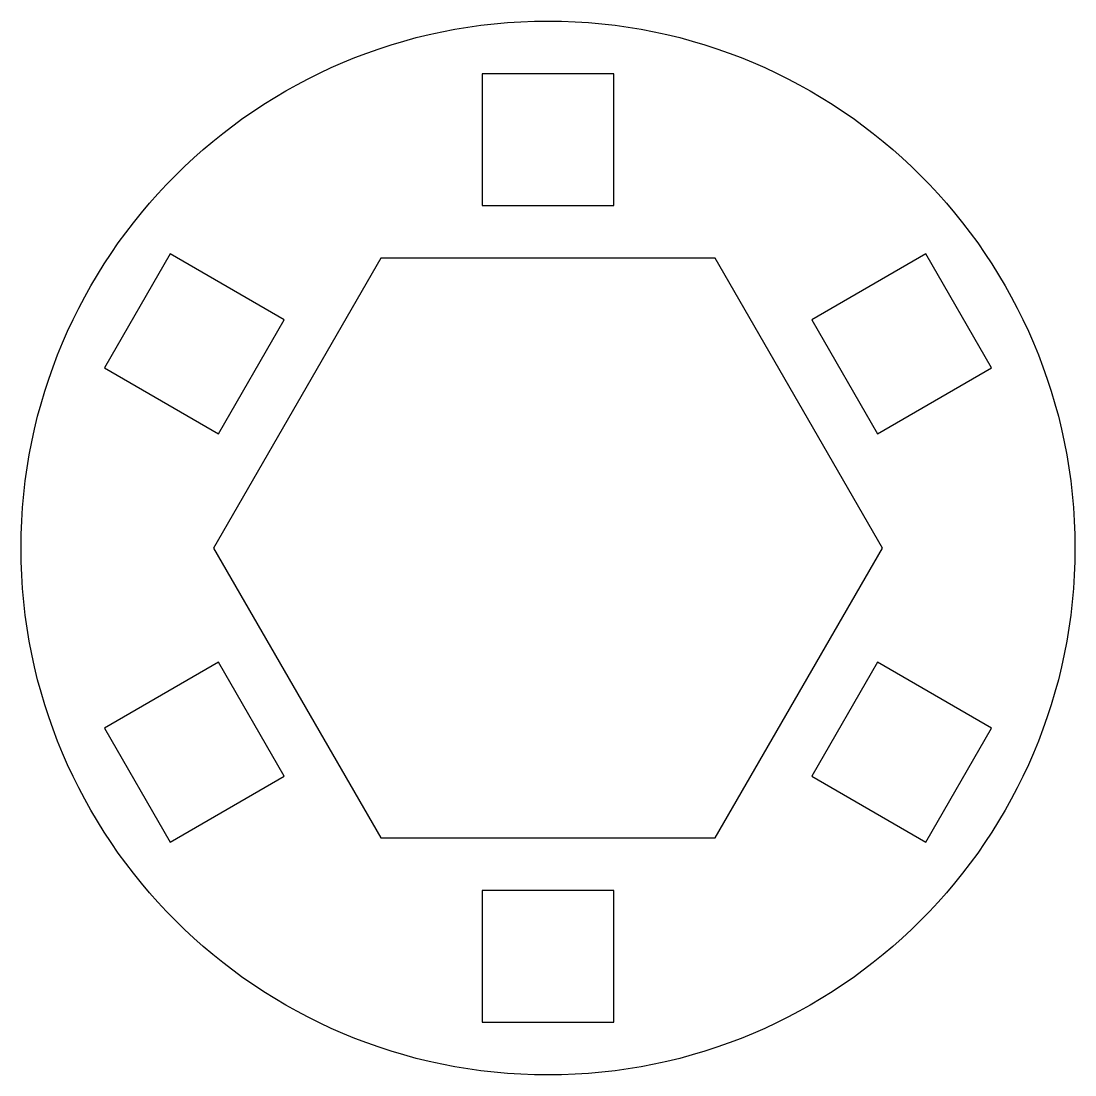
# Model space of a CAD drawing. Header units: millimetres. Extents: x -20 to 20, y -20 to 20.
import ezdxf

# ---------------------------------------------------------------- set-up
doc = ezdxf.new("R2010")
doc.units = ezdxf.units.MM

msp = doc.modelspace()

# ---------------------------------------------------------------- linework, layer by layer
at = {"color": 7, "linetype": 'Continuous', "lineweight": 25}
for p, q in [((-2.5, 18), (-2.5, 13)), ((2.5, 18), (-2.5, 18)), ((2.5, 13), (2.5, 18)), ((-2.5, 13), (2.5, 13)), ((-14.338, 11.165), (-16.838, 6.835)), ((-10.008, 8.665), (-14.338, 11.165)), ((-6.351, 11), (-12.702, 0)), ((6.351, 11), (-6.351, 11)), ((12.702, 0), (6.351, 11)), ((14.338, 11.165), (10.008, 8.665)), ((16.838, 6.835), (14.338, 11.165)), ((-12.508, 4.335), (-10.008, 8.665)), ((10.008, 8.665), (12.508, 4.335)), ((-16.838, 6.835), (-12.508, 4.335)), ((12.508, 4.335), (16.838, 6.835)), ((-12.702, 0), (-6.351, -11)), ((6.351, -11), (12.702, 0)), ((-12.508, -4.335), (-16.838, -6.835)), ((-10.008, -8.665), (-12.508, -4.335)), ((12.508, -4.335), (10.008, -8.665)), ((16.838, -6.835), (12.508, -4.335)), ((-16.838, -6.835), (-14.338, -11.165)), ((14.338, -11.165), (16.838, -6.835)), ((-14.338, -11.165), (-10.008, -8.665)), ((10.008, -8.665), (14.338, -11.165)), ((-6.351, -11), (6.351, -11)), ((-2.5, -13), (-2.5, -18)), ((2.5, -13), (-2.5, -13)), ((2.5, -18), (2.5, -13)), ((-2.5, -18), (2.5, -18))]:
    msp.add_line(p, q, dxfattribs=at)
msp.add_circle((0, 0), 20, dxfattribs=at)

doc.saveas('drawing.dxf')
